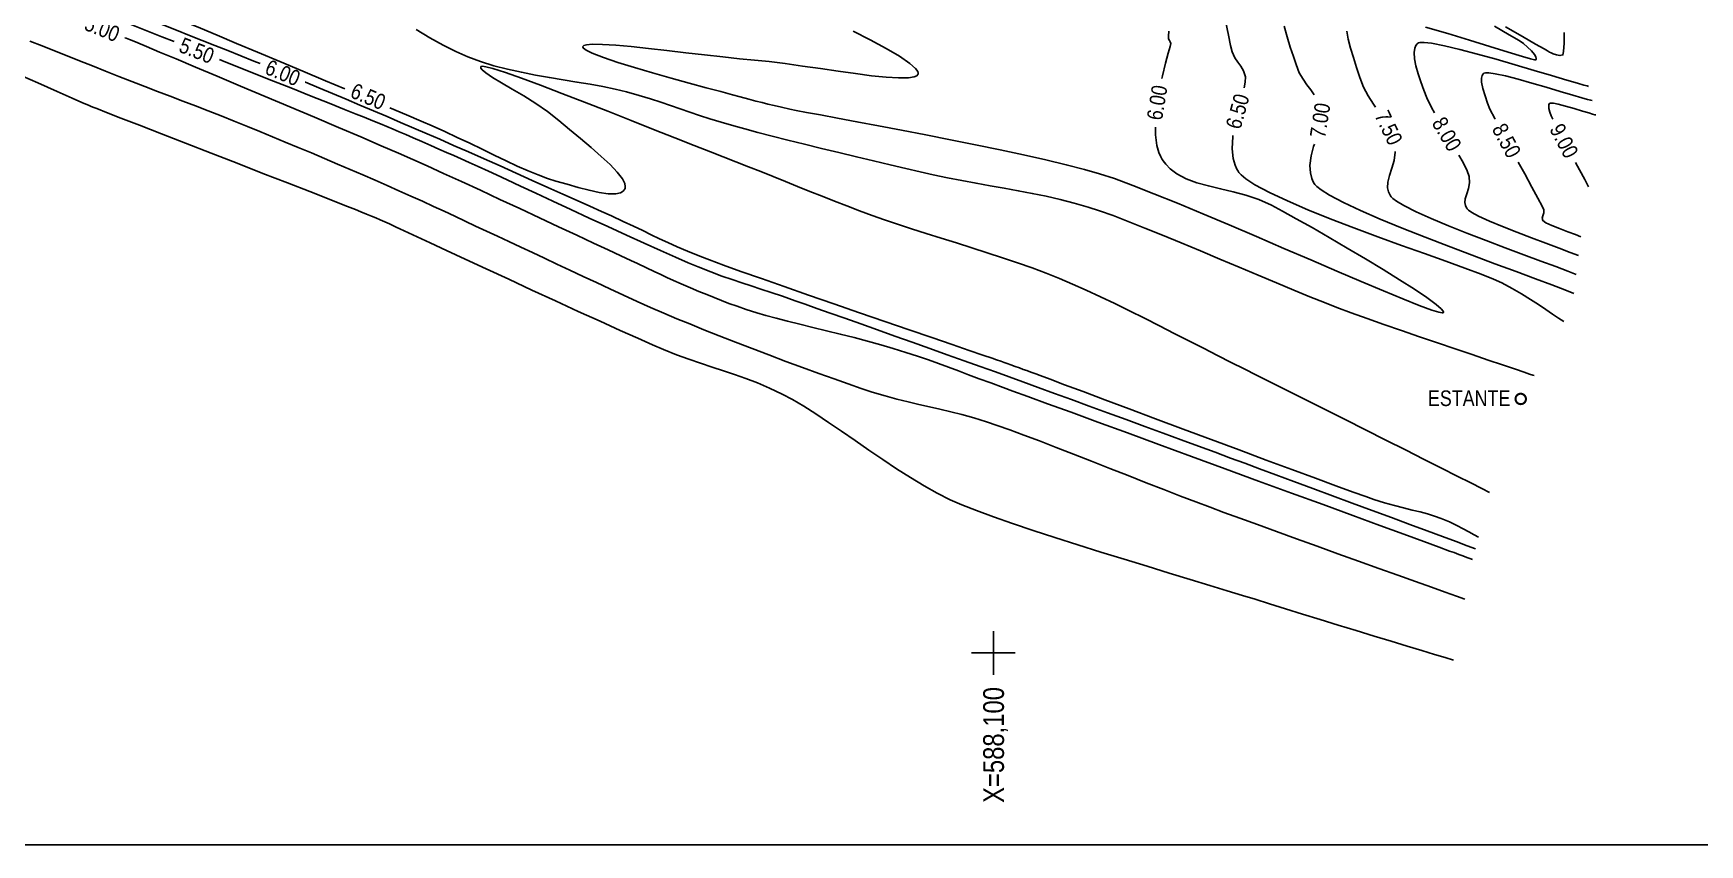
# Model space of a CAD drawing. Header units: metres. Extents: x 587880 to 588453, y 2097032 to 2097560.
# Drawn here: x 588007.7 to 588167.9, y 2097031.6 to 2097109.6 of the extents above; entities that cross this region are included whole.
import ezdxf

# ---------------------------------------------------------------- set-up
doc = ezdxf.new("R2010")
doc.units = ezdxf.units.M
doc.header["$LTSCALE"] = 5
doc.header["$MEASUREMENT"] = 0
for name, color, linetype in [('1', 7, 'Continuous'), ('CONT-MJR', 24, 'Continuous'), ('CONT-MNR', 44, 'Continuous'), ('COORDS', 7, 'Continuous'), ('ESTANTE', 7, 'Continuous'), ('TEXTOS', 7, 'Continuous')]:
    doc.layers.add(name, color=color, linetype=linetype)
doc.styles.add('style1', font='ARIALN.TTF', dxfattribs={"height": 1.5})

msp = doc.modelspace()

# ---------------------------------------------------------------- linework, layer by layer
at = {"layer": '1'}
msp.add_line((587880.49, 2097031.558), (588453.35, 2097031.558), dxfattribs=at)
at = {"layer": 'CONT-MJR', "flags": 128}
for points, elevation in [([(588133.992, 2097109.827), (588134.118, 2097109.049), (588134.337, 2097108.198), (588134.619, 2097107.291), (588134.932, 2097106.346), (588135.247, 2097105.379), (588135.607, 2097104.449), (588136.051, 2097103.593), (588136.547, 2097102.793), (588136.735, 2097102.514)], 7.5), ([(588148.21, 2097110.307), (588149.606, 2097109.491), (588150.564, 2097108.918), (588150.994, 2097108.635), (588151.38, 2097108.287), (588151.741, 2097107.932), (588152.027, 2097107.596), (588152.169, 2097107.358), (588152.207, 2097107.206), (588152.195, 2097107.121), (588152.176, 2097107.084), (588152.153, 2097107.075), (588152.03, 2097107.084), (588151.665, 2097107.166), (588150.879, 2097107.385), (588149.493, 2097107.803), (588147.76, 2097108.341), (588145.79, 2097108.953), (588143.691, 2097109.594), (588141.572, 2097110.22)], 7.5), ([(588016.457, 2097109.192), (588016.579, 2097109.145), (588016.904, 2097109.02), (588017.319, 2097108.854), (588017.701, 2097108.695), (588018.545, 2097108.343), (588019.791, 2097107.822), (588021.379, 2097107.157), (588023.248, 2097106.372), (588025.338, 2097105.494), (588027.589, 2097104.547), (588029.941, 2097103.556), (588032.334, 2097102.545), (588034.706, 2097101.54), (588036.998, 2097100.567), (588039.151, 2097099.648), (588041.102, 2097098.811), (588042.793, 2097098.079), (588044.163, 2097097.478), (588045.544, 2097096.859), (588047.113, 2097096.147), (588048.828, 2097095.361), (588050.649, 2097094.521), (588052.536, 2097093.647), (588054.447, 2097092.757), (588056.343, 2097091.872), (588058.182, 2097091.012), (588059.925, 2097090.195), (588061.529, 2097089.443), (588062.956, 2097088.774), (588064.164, 2097088.207), (588065.112, 2097087.764), (588065.76, 2097087.463), (588066.634, 2097087.056), (588067.358, 2097086.711), (588067.994, 2097086.407), (588068.6, 2097086.12), (588069.24, 2097085.826), (588069.973, 2097085.503), (588070.86, 2097085.128), (588071.676, 2097084.788), (588072.421, 2097084.478), (588073.129, 2097084.191), (588073.831, 2097083.914), (588074.561, 2097083.64), (588075.35, 2097083.358), (588076.232, 2097083.059), (588077.238, 2097082.733), (588078.097, 2097082.477), (588079.088, 2097082.207), (588080.189, 2097081.925), (588081.38, 2097081.631), (588082.637, 2097081.326), (588083.939, 2097081.011), (588085.265, 2097080.687), (588086.593, 2097080.353), (588087.9, 2097080.012), (588089.166, 2097079.663), (588090.369, 2097079.307), (588091.588, 2097078.924), (588092.703, 2097078.557), (588093.739, 2097078.201), (588094.723, 2097077.851), (588095.679, 2097077.5), (588096.633, 2097077.143), (588097.611, 2097076.775), (588098.638, 2097076.388), (588099.74, 2097075.978), (588100.941, 2097075.539), (588101.878, 2097075.199), (588103.32, 2097074.673), (588105.204, 2097073.985), (588107.467, 2097073.157), (588110.048, 2097072.212), (588112.882, 2097071.174), (588115.908, 2097070.066), (588119.062, 2097068.91), (588122.282, 2097067.73), (588125.505, 2097066.548), (588128.669, 2097065.388), (588131.71, 2097064.273), (588134.566, 2097063.225), (588137.174, 2097062.269), (588139.471, 2097061.426), (588141.395, 2097060.72), (588142.883, 2097060.174), (588143.872, 2097059.811), (588144.3, 2097059.654), (588144.754, 2097059.486), (588145.161, 2097059.335), (588145.52, 2097059.201), (588145.831, 2097059.086), (588146.094, 2097058.988)], 5), ([(588138.648, 2097098.24), (588138.653, 2097098.172), (588138.534, 2097097.38), (588138.316, 2097096.647), (588138.086, 2097095.956), (588137.93, 2097095.292), (588137.918, 2097094.768), (588138.004, 2097094.374), (588138.116, 2097094.109), (588138.191, 2097093.975), (588138.244, 2097093.901), (588138.405, 2097093.738), (588138.773, 2097093.464), (588139.481, 2097093.045), (588140.662, 2097092.453), (588142.112, 2097091.801), (588143.762, 2097091.109), (588145.544, 2097090.395), (588147.392, 2097089.68), (588149.236, 2097088.981), (588151.011, 2097088.319), (588152.647, 2097087.711), (588154.078, 2097087.178), (588155.236, 2097086.739), (588156.053, 2097086.412)], 7.5)]:
    msp.add_lwpolyline(points, dxfattribs=dict(at, elevation=elevation))
at = {"layer": 'CONT-MNR', "flags": 128}
for points, elevation in [([(588007.415, 2097116.675), (588009.621, 2097115.791), (588011.653, 2097114.978), (588013.439, 2097114.263), (588014.909, 2097113.675), (588015.992, 2097113.241), (588016.618, 2097112.991), (588017.34, 2097112.704), (588017.94, 2097112.467), (588018.468, 2097112.26), (588018.972, 2097112.063), (588019.499, 2097111.854), (588020.098, 2097111.613), (588020.817, 2097111.32), (588021.407, 2097111.077), (588022.396, 2097110.665), (588023.727, 2097110.109), (588025.345, 2097109.432), (588027.194, 2097108.657), (588029.217, 2097107.808), (588031.358, 2097106.909), (588033.562, 2097105.982), (588035.772, 2097105.052), (588037.602, 2097104.281)], 6.5), ([(588006.707, 2097115.75), (588008.167, 2097115.168), (588009.627, 2097114.588), (588011.072, 2097114.015), (588012.486, 2097113.455), (588013.856, 2097112.912), (588015.165, 2097112.393), (588016.398, 2097111.901), (588017.685, 2097111.389), (588018.95, 2097110.887), (588020.199, 2097110.395), (588021.435, 2097109.908), (588022.664, 2097109.424), (588023.89, 2097108.94), (588025.118, 2097108.454), (588026.353, 2097107.963), (588027.599, 2097107.465), (588028.861, 2097106.955), (588029.471, 2097106.707)], 6), ([(588007.629, 2097114.267), (588008.486, 2097113.9), (588009.531, 2097113.463), (588010.431, 2097113.091), (588011.228, 2097112.768), (588011.965, 2097112.474), (588012.681, 2097112.191), (588013.419, 2097111.902), (588014.221, 2097111.587), (588015.127, 2097111.23), (588016.179, 2097110.811), (588017.115, 2097110.438), (588018.416, 2097109.921), (588020.018, 2097109.285), (588021.191, 2097108.819)], 5.5), ([(588152.003, 2097076.687), (588151.868, 2097076.734), (588151.565, 2097076.838), (588151.034, 2097077.018), (588150.199, 2097077.301), (588148.972, 2097077.715), (588147.574, 2097078.186), (588146.041, 2097078.704), (588144.407, 2097079.257), (588142.706, 2097079.836), (588140.973, 2097080.429), (588139.244, 2097081.026), (588137.551, 2097081.616), (588135.931, 2097082.189), (588134.417, 2097082.734), (588133.045, 2097083.24), (588131.828, 2097083.709), (588130.431, 2097084.269), (588128.885, 2097084.904), (588127.217, 2097085.6), (588125.457, 2097086.341), (588123.633, 2097087.113), (588121.774, 2097087.899), (588119.909, 2097088.685), (588118.067, 2097089.456), (588116.277, 2097090.196), (588114.568, 2097090.89), (588112.967, 2097091.523), (588111.506, 2097092.08), (588110.211, 2097092.546), (588109.112, 2097092.906), (588107.762, 2097093.292), (588106.416, 2097093.634), (588105.071, 2097093.939), (588103.727, 2097094.216), (588102.382, 2097094.473), (588101.034, 2097094.717), (588099.684, 2097094.956), (588098.328, 2097095.197), (588096.966, 2097095.45), (588095.597, 2097095.721), (588094.219, 2097096.019), (588092.968, 2097096.304), (588091.573, 2097096.626), (588090.065, 2097096.978), (588088.472, 2097097.353), (588086.822, 2097097.745), (588085.143, 2097098.147), (588083.466, 2097098.553), (588081.818, 2097098.957), (588080.228, 2097099.352), (588078.725, 2097099.731), (588077.338, 2097100.087), (588076.095, 2097100.416), (588075.025, 2097100.709), (588073.824, 2097101.058), (588072.737, 2097101.396), (588071.735, 2097101.726), (588070.789, 2097102.049), (588069.871, 2097102.368), (588068.952, 2097102.686), (588068.005, 2097103.004), (588067.001, 2097103.326), (588065.912, 2097103.654), (588064.708, 2097103.991), (588063.611, 2097104.258), (588062.443, 2097104.499), (588061.215, 2097104.722), (588059.941, 2097104.935), (588058.63, 2097105.147), (588057.296, 2097105.368), (588055.949, 2097105.606), (588054.602, 2097105.869), (588053.267, 2097106.166), (588051.954, 2097106.507), (588050.676, 2097106.9), (588049.444, 2097107.354), (588048.292, 2097107.866), (588047.069, 2097108.488), (588045.79, 2097109.202), (588044.469, 2097109.991)], 6.5), ([(588115.576, 2097100.601), (588115.579, 2097099.861), (588115.718, 2097098.835), (588115.916, 2097098.145), (588116.097, 2097097.733), (588116.204, 2097097.542), (588116.32, 2097097.361), (588116.571, 2097097.026), (588116.994, 2097096.583), (588117.636, 2097096.093), (588118.551, 2097095.61), (588119.571, 2097095.237), (588120.675, 2097094.934), (588121.843, 2097094.661), (588123.053, 2097094.378), (588124.285, 2097094.048), (588125.517, 2097093.63), (588126.731, 2097093.085), (588127.799, 2097092.515), (588129.124, 2097091.785), (588130.645, 2097090.927), (588132.301, 2097089.976), (588134.032, 2097088.964), (588135.776, 2097087.927), (588137.474, 2097086.897), (588139.064, 2097085.908), (588140.486, 2097084.994), (588141.679, 2097084.188), (588142.582, 2097083.525), (588143.056, 2097083.118), (588143.245, 2097082.898), (588143.285, 2097082.795), (588143.278, 2097082.758), (588143.255, 2097082.738), (588143.147, 2097082.729), (588142.839, 2097082.789), (588142.171, 2097082.996), (588140.963, 2097083.441), (588139.39, 2097084.065), (588137.507, 2097084.843), (588135.366, 2097085.745), (588133.021, 2097086.746), (588130.527, 2097087.817), (588127.938, 2097088.931), (588125.306, 2097090.061), (588122.685, 2097091.18), (588120.13, 2097092.259), (588117.694, 2097093.272), (588115.431, 2097094.191), (588113.395, 2097094.989), (588111.639, 2097095.638), (588110.217, 2097096.111), (588108.75, 2097096.526), (588107.012, 2097096.97), (588105.048, 2097097.435), (588102.905, 2097097.914), (588100.632, 2097098.401), (588098.274, 2097098.889), (588095.879, 2097099.371), (588093.495, 2097099.841), (588091.167, 2097100.291), (588088.944, 2097100.716), (588086.872, 2097101.107), (588084.999, 2097101.459), (588083.371, 2097101.765), (588082.035, 2097102.018), (588081.04, 2097102.21), (588080.431, 2097102.337), (588079.605, 2097102.522), (588078.918, 2097102.676), (588078.315, 2097102.813), (588077.741, 2097102.949), (588077.142, 2097103.1), (588076.462, 2097103.28), (588075.647, 2097103.506), (588074.903, 2097103.708), (588073.782, 2097104.008), (588072.367, 2097104.386), (588070.745, 2097104.826), (588068.999, 2097105.307), (588067.216, 2097105.813), (588065.481, 2097106.324), (588063.878, 2097106.823), (588062.492, 2097107.291), (588061.409, 2097107.71), (588060.818, 2097107.997), (588060.563, 2097108.178), (588060.494, 2097108.281), (588060.491, 2097108.326), (588060.509, 2097108.368), (588060.596, 2097108.437), (588060.852, 2097108.512), (588061.406, 2097108.562), (588062.4, 2097108.551), (588063.673, 2097108.473), (588065.169, 2097108.341), (588066.83, 2097108.169), (588068.597, 2097107.97), (588070.412, 2097107.757), (588072.219, 2097107.544), (588073.958, 2097107.345), (588075.573, 2097107.173), (588077.004, 2097107.041), (588078.417, 2097106.9), (588079.979, 2097106.705), (588081.641, 2097106.474), (588083.352, 2097106.223), (588085.061, 2097105.972), (588086.719, 2097105.739), (588088.274, 2097105.54), (588089.677, 2097105.396), (588090.877, 2097105.322), (588091.823, 2097105.338), (588092.364, 2097105.427), (588092.627, 2097105.545), (588092.728, 2097105.65), (588092.755, 2097105.71), (588092.764, 2097105.783), (588092.72, 2097105.949), (588092.506, 2097106.246), (588091.973, 2097106.718), (588090.968, 2097107.408), (588089.668, 2097108.176), (588088.156, 2097108.99), (588086.517, 2097109.814)], 6), ([(588116.874, 2097109.826), (588116.838, 2097109.34), (588116.838, 2097109.089), (588116.919, 2097108.926), (588117.008, 2097108.804), (588117.074, 2097108.641), (588117.01, 2097108.362), (588116.82, 2097107.702), (588116.551, 2097106.734), (588116.247, 2097105.531), (588116.189, 2097105.262)], 6), ([(588122.349, 2097110.672), (588122.598, 2097109.433), (588122.816, 2097108.455), (588122.974, 2097107.852), (588123.221, 2097107.275), (588123.508, 2097106.84), (588123.799, 2097106.454), (588124.057, 2097106.019), (588124.245, 2097105.44), (588124.227, 2097104.92), (588124.105, 2097104.378)], 6.5), ([(588127.95, 2097110.295), (588128.241, 2097109.269), (588128.556, 2097108.283), (588128.858, 2097107.384), (588129.111, 2097106.616), (588129.42, 2097105.833), (588129.777, 2097105.208), (588130.156, 2097104.678), (588130.534, 2097104.18), (588130.847, 2097103.709)], 7), ([(588149.265, 2097110.232), (588150.878, 2097109.312), (588152.14, 2097108.592), (588152.974, 2097108.117), (588153.302, 2097107.932), (588153.492, 2097107.822), (588153.645, 2097107.736), (588153.846, 2097107.659), (588154.152, 2097107.552), (588154.494, 2097107.471), (588154.77, 2097107.536), (588154.841, 2097107.885), (588154.879, 2097108.664), (588154.894, 2097109.7)], 8), ([(588007.325, 2097108.879), (588008.509, 2097108.404), (588009.696, 2097107.93), (588010.894, 2097107.453), (588012.108, 2097106.972), (588013.346, 2097106.481), (588014.612, 2097105.978), (588015.883, 2097105.476), (588017.134, 2097104.988), (588018.369, 2097104.509), (588019.593, 2097104.038), (588020.81, 2097103.571), (588022.026, 2097103.103), (588023.245, 2097102.633), (588024.471, 2097102.157), (588025.709, 2097101.671), (588026.963, 2097101.172), (588028.239, 2097100.657), (588029.434, 2097100.169), (588030.654, 2097099.667), (588031.893, 2097099.154), (588033.143, 2097098.633), (588034.399, 2097098.106), (588035.655, 2097097.577), (588036.903, 2097097.046), (588038.138, 2097096.518), (588039.353, 2097095.995), (588040.541, 2097095.479), (588041.697, 2097094.973), (588042.814, 2097094.48), (588043.977, 2097093.961), (588045.083, 2097093.459), (588046.145, 2097092.972), (588047.175, 2097092.494), (588048.186, 2097092.021), (588049.19, 2097091.548), (588050.199, 2097091.072), (588051.227, 2097090.588), (588052.285, 2097090.091), (588053.385, 2097089.577), (588054.541, 2097089.042), (588055.655, 2097088.525), (588056.818, 2097087.981), (588058.021, 2097087.414), (588059.259, 2097086.83), (588060.524, 2097086.234), (588061.809, 2097085.631), (588063.108, 2097085.027), (588064.413, 2097084.426), (588065.718, 2097083.834), (588067.016, 2097083.257), (588068.3, 2097082.698), (588069.563, 2097082.164), (588070.793, 2097081.658), (588072.156, 2097081.108), (588073.626, 2097080.525), (588075.176, 2097079.918), (588076.779, 2097079.297), (588078.41, 2097078.674), (588080.041, 2097078.059), (588081.647, 2097077.462), (588083.199, 2097076.893), (588084.672, 2097076.363), (588086.039, 2097075.882), (588087.274, 2097075.461), (588088.35, 2097075.109), (588089.582, 2097074.736), (588090.725, 2097074.421), (588091.803, 2097074.15), (588092.837, 2097073.908), (588093.848, 2097073.68), (588094.859, 2097073.452), (588095.892, 2097073.209), (588096.969, 2097072.936), (588098.112, 2097072.618), (588099.342, 2097072.242), (588100.36, 2097071.9), (588101.564, 2097071.472), (588102.928, 2097070.968), (588104.425, 2097070.402), (588106.028, 2097069.786), (588107.71, 2097069.131), (588109.446, 2097068.452), (588111.208, 2097067.759), (588112.97, 2097067.065), (588114.705, 2097066.383), (588116.386, 2097065.724), (588117.987, 2097065.102), (588119.482, 2097064.529), (588120.842, 2097064.017), (588122.159, 2097063.53), (588123.686, 2097062.97), (588125.385, 2097062.351), (588127.218, 2097061.686), (588129.146, 2097060.989), (588131.133, 2097060.272), (588133.139, 2097059.55), (588135.128, 2097058.835), (588137.06, 2097058.141), (588138.897, 2097057.481), (588140.602, 2097056.87), (588142.137, 2097056.319), (588143.463, 2097055.843), (588144.543, 2097055.456), (588145.338, 2097055.169)], 4.5), ([(588157.247, 2097104.517), (588157.105, 2097104.554), (588156.774, 2097104.644), (588156.163, 2097104.817), (588155.166, 2097105.11), (588153.678, 2097105.555), (588151.995, 2097106.058), (588150.196, 2097106.592), (588148.356, 2097107.125), (588146.554, 2097107.629), (588144.867, 2097108.073), (588143.373, 2097108.428), (588142.148, 2097108.665), (588141.415, 2097108.748), (588141.035, 2097108.74), (588140.872, 2097108.696), (588140.819, 2097108.663), (588140.75, 2097108.595), (588140.635, 2097108.444), (588140.518, 2097108.181), (588140.453, 2097107.768), (588140.494, 2097107.164), (588140.642, 2097106.48), (588140.861, 2097105.736), (588141.12, 2097104.951), (588141.384, 2097104.142), (588141.682, 2097103.399), (588142.146, 2097102.476), (588142.434, 2097101.956)], 8), ([(588025.552, 2097107.088), (588026.001, 2097106.91), (588028.177, 2097106.046), (588030.339, 2097105.188), (588032.423, 2097104.36), (588034.367, 2097103.587), (588036.106, 2097102.894), (588037.579, 2097102.306), (588038.721, 2097101.848), (588039.469, 2097101.545), (588040.319, 2097101.197), (588041.038, 2097100.901), (588041.669, 2097100.64), (588042.256, 2097100.394), (588042.842, 2097100.146), (588043.471, 2097099.877), (588044.185, 2097099.569), (588045.027, 2097099.205), (588045.891, 2097098.829), (588046.665, 2097098.489), (588047.386, 2097098.17), (588048.088, 2097097.856), (588048.808, 2097097.533), (588049.582, 2097097.183), (588050.446, 2097096.793), (588051.436, 2097096.346), (588052.2, 2097095.997), (588053.244, 2097095.515), (588054.524, 2097094.92), (588055.996, 2097094.235), (588057.617, 2097093.481), (588059.341, 2097092.679), (588061.126, 2097091.852), (588062.926, 2097091.02), (588064.699, 2097090.206), (588066.399, 2097089.43), (588067.984, 2097088.715), (588069.408, 2097088.082), (588070.628, 2097087.553), (588071.599, 2097087.149), (588072.813, 2097086.672), (588073.889, 2097086.269), (588074.867, 2097085.921), (588075.789, 2097085.608), (588076.692, 2097085.311), (588077.619, 2097085.01), (588078.607, 2097084.687), (588079.698, 2097084.321), (588080.931, 2097083.894), (588081.879, 2097083.559), (588083.009, 2097083.16), (588084.296, 2097082.704), (588085.715, 2097082.201), (588087.241, 2097081.659), (588088.846, 2097081.089), (588090.507, 2097080.498), (588092.197, 2097079.896), (588093.89, 2097079.292), (588095.561, 2097078.695), (588097.185, 2097078.115), (588098.735, 2097077.559), (588100.186, 2097077.037), (588101.513, 2097076.559), (588102.84, 2097076.078), (588104.295, 2097075.549), (588105.858, 2097074.98), (588107.507, 2097074.378), (588109.222, 2097073.751), (588110.982, 2097073.107), (588112.766, 2097072.453), (588114.553, 2097071.797), (588116.323, 2097071.146), (588118.055, 2097070.51), (588119.728, 2097069.894), (588121.321, 2097069.308), (588122.814, 2097068.758), (588124.185, 2097068.252), (588125.59, 2097067.733), (588127.17, 2097067.149), (588128.89, 2097066.511), (588130.712, 2097065.836), (588132.598, 2097065.136), (588134.512, 2097064.425), (588136.417, 2097063.717), (588138.275, 2097063.026), (588140.049, 2097062.366), (588141.703, 2097061.752), (588143.198, 2097061.195), (588144.498, 2097060.712), (588145.566, 2097060.315), (588146.365, 2097060.018)], 5.5), ([(588041.93, 2097102.452), (588043.548, 2097101.765), (588044.946, 2097101.168), (588046.014, 2097100.709), (588047.222, 2097100.171), (588048.434, 2097099.61), (588049.639, 2097099.037), (588050.828, 2097098.463), (588051.992, 2097097.901), (588053.121, 2097097.361), (588054.205, 2097096.855), (588055.237, 2097096.394), (588056.205, 2097095.99), (588057.101, 2097095.655), (588057.915, 2097095.4), (588058.989, 2097095.1), (588060.066, 2097094.8), (588061.111, 2097094.529), (588062.085, 2097094.316), (588062.953, 2097094.191), (588063.676, 2097094.182), (588064.127, 2097094.279), (588064.377, 2097094.422), (588064.498, 2097094.554), (588064.543, 2097094.632), (588064.573, 2097094.707), (588064.595, 2097094.874), (588064.538, 2097095.161), (588064.312, 2097095.607), (588063.815, 2097096.255), (588063.121, 2097096.985), (588062.274, 2097097.779), (588061.314, 2097098.62), (588060.286, 2097099.49), (588059.232, 2097100.371), (588058.193, 2097101.244), (588057.123, 2097102.084), (588055.982, 2097102.871), (588054.826, 2097103.598), (588053.71, 2097104.261), (588052.692, 2097104.855), (588051.826, 2097105.372), (588051.169, 2097105.808), (588050.832, 2097106.094), (588050.708, 2097106.271), (588050.693, 2097106.37), (588050.707, 2097106.414), (588050.732, 2097106.435), (588050.844, 2097106.45), (588051.163, 2097106.405), (588051.844, 2097106.227), (588053.06, 2097105.838), (588054.617, 2097105.291), (588056.447, 2097104.617), (588058.482, 2097103.845), (588060.654, 2097103.005), (588062.897, 2097102.127), (588065.141, 2097101.24), (588067.32, 2097100.375), (588069.365, 2097099.561), (588071.209, 2097098.828), (588072.783, 2097098.207), (588074.021, 2097097.726), (588075.235, 2097097.257), (588076.436, 2097096.784), (588077.628, 2097096.31), (588078.813, 2097095.834), (588079.992, 2097095.359), (588081.17, 2097094.884), (588082.349, 2097094.41), (588083.53, 2097093.939), (588084.718, 2097093.472), (588085.914, 2097093.009), (588087.12, 2097092.551), (588088.341, 2097092.1), (588089.522, 2097091.682), (588090.789, 2097091.254), (588092.127, 2097090.817), (588093.524, 2097090.372), (588094.963, 2097089.918), (588096.432, 2097089.456), (588097.916, 2097088.987), (588099.401, 2097088.51), (588100.873, 2097088.027), (588102.317, 2097087.538), (588103.72, 2097087.042), (588105.067, 2097086.541), (588106.344, 2097086.034), (588107.611, 2097085.497), (588108.929, 2097084.909), (588110.29, 2097084.279), (588111.683, 2097083.613), (588113.1, 2097082.92), (588114.529, 2097082.207), (588115.963, 2097081.483), (588117.39, 2097080.755), (588118.803, 2097080.032), (588120.191, 2097079.32), (588121.544, 2097078.628), (588122.853, 2097077.964), (588124.109, 2097077.335), (588125.297, 2097076.743), (588126.711, 2097076.036), (588128.311, 2097075.234), (588130.058, 2097074.356), (588131.912, 2097073.424), (588133.835, 2097072.455), (588135.787, 2097071.472), (588137.729, 2097070.493), (588139.621, 2097069.539), (588141.424, 2097068.629), (588143.099, 2097067.784), (588144.606, 2097067.023), (588145.906, 2097066.367), (588146.96, 2097065.835), (588147.728, 2097065.448)], 6.5), ([(588005.868, 2097105.833), (588008.082, 2097104.85), (588009.948, 2097104.021), (588011.392, 2097103.381), (588012.335, 2097102.963), (588012.702, 2097102.8), (588012.946, 2097102.699), (588013.14, 2097102.621), (588013.386, 2097102.524), (588013.755, 2097102.379), (588014.682, 2097102.018), (588016.085, 2097101.471), (588017.877, 2097100.772), (588019.975, 2097099.954), (588022.293, 2097099.05), (588024.748, 2097098.092), (588027.255, 2097097.114), (588029.73, 2097096.149), (588032.087, 2097095.229), (588034.243, 2097094.387), (588036.112, 2097093.656), (588037.611, 2097093.069), (588038.655, 2097092.66), (588039.159, 2097092.46), (588039.715, 2097092.233), (588040.177, 2097092.041), (588040.592, 2097091.865), (588041.006, 2097091.685), (588041.466, 2097091.483), (588041.898, 2097091.288), (588042.24, 2097091.13), (588042.551, 2097090.983), (588042.891, 2097090.822), (588043.321, 2097090.622), (588043.729, 2097090.433), (588044.583, 2097090.035), (588045.82, 2097089.46), (588047.38, 2097088.735), (588049.201, 2097087.889), (588051.221, 2097086.952), (588053.38, 2097085.953), (588055.616, 2097084.92), (588057.867, 2097083.883), (588060.073, 2097082.871), (588062.172, 2097081.913), (588064.102, 2097081.038), (588065.801, 2097080.275), (588067.21, 2097079.652), (588068.266, 2097079.2), (588069.517, 2097078.702), (588070.704, 2097078.266), (588071.841, 2097077.875), (588072.943, 2097077.513), (588074.026, 2097077.159), (588075.105, 2097076.798), (588076.194, 2097076.411), (588077.309, 2097075.98), (588078.465, 2097075.487), (588079.677, 2097074.915), (588080.679, 2097074.38), (588081.763, 2097073.735), (588082.917, 2097073), (588084.131, 2097072.192), (588085.392, 2097071.331), (588086.69, 2097070.436), (588088.013, 2097069.524), (588089.349, 2097068.614), (588090.687, 2097067.725), (588092.017, 2097066.875), (588093.325, 2097066.083), (588094.602, 2097065.368), (588095.835, 2097064.747), (588096.965, 2097064.255), (588098.366, 2097063.704), (588100, 2097063.105), (588101.829, 2097062.467), (588103.815, 2097061.799), (588105.92, 2097061.11), (588108.107, 2097060.411), (588110.336, 2097059.71), (588112.571, 2097059.016), (588114.773, 2097058.34), (588116.904, 2097057.69), (588118.927, 2097057.076), (588120.802, 2097056.507), (588122.493, 2097055.993), (588123.961, 2097055.542), (588125.169, 2097055.165), (588126.559, 2097054.727), (588128.088, 2097054.25), (588129.722, 2097053.744), (588131.425, 2097053.219), (588133.164, 2097052.686), (588134.904, 2097052.154), (588136.61, 2097051.633), (588138.25, 2097051.133), (588139.788, 2097050.665), (588141.189, 2097050.239), (588142.421, 2097049.864), (588143.448, 2097049.551), (588144.235, 2097049.31)], 4), ([(588033.816, 2097104.918), (588033.845, 2097104.906), (588035.129, 2097104.372), (588036.428, 2097103.829), (588037.738, 2097103.279), (588039.053, 2097102.724), (588040.368, 2097102.167), (588041.677, 2097101.609), (588042.976, 2097101.054), (588044.259, 2097100.502), (588045.52, 2097099.957), (588046.741, 2097099.425), (588048.078, 2097098.838), (588049.508, 2097098.206), (588051.004, 2097097.542), (588052.541, 2097096.858), (588054.094, 2097096.164), (588055.636, 2097095.474), (588057.143, 2097094.798), (588058.589, 2097094.148), (588059.949, 2097093.537), (588061.196, 2097092.975), (588062.306, 2097092.474), (588063.253, 2097092.047), (588064.398, 2097091.523), (588065.388, 2097091.057), (588066.267, 2097090.635), (588067.08, 2097090.241), (588067.874, 2097089.861), (588068.692, 2097089.479), (588069.581, 2097089.08), (588070.584, 2097088.65), (588071.748, 2097088.173), (588072.682, 2097087.814), (588074.025, 2097087.321), (588075.715, 2097086.715), (588077.687, 2097086.018), (588079.878, 2097085.249), (588082.225, 2097084.432), (588084.663, 2097083.586), (588087.131, 2097082.734), (588089.563, 2097081.896), (588091.897, 2097081.094), (588094.07, 2097080.349), (588096.017, 2097079.682), (588097.675, 2097079.114), (588098.981, 2097078.667), (588099.871, 2097078.362), (588100.282, 2097078.221), (588100.701, 2097078.073), (588101.033, 2097077.956), (588101.336, 2097077.848), (588101.668, 2097077.729), (588102.085, 2097077.578), (588102.514, 2097077.423), (588102.876, 2097077.291), (588103.222, 2097077.164), (588103.603, 2097077.023), (588104.071, 2097076.851), (588104.505, 2097076.688), (588105.453, 2097076.333), (588106.849, 2097075.81), (588108.626, 2097075.144), (588110.72, 2097074.36), (588113.065, 2097073.482), (588115.594, 2097072.535), (588118.243, 2097071.545), (588120.944, 2097070.537), (588123.634, 2097069.534), (588126.244, 2097068.563), (588128.711, 2097067.647), (588130.968, 2097066.813), (588132.949, 2097066.084), (588134.589, 2097065.486), (588135.822, 2097065.043), (588136.582, 2097064.781), (588137.609, 2097064.462), (588138.562, 2097064.194), (588139.447, 2097063.963), (588140.27, 2097063.758), (588141.038, 2097063.566), (588141.756, 2097063.375), (588142.43, 2097063.173), (588143.068, 2097062.947), (588143.853, 2097062.618), (588144.557, 2097062.282), (588145.185, 2097061.953), (588145.741, 2097061.644), (588146.23, 2097061.369), (588146.658, 2097061.141)], 6), ([(588157.59, 2097103.144), (588157.456, 2097103.178), (588157.15, 2097103.261), (588156.605, 2097103.416), (588155.743, 2097103.669), (588154.505, 2097104.039), (588153.159, 2097104.439), (588151.784, 2097104.84), (588150.456, 2097105.21), (588149.253, 2097105.519), (588148.251, 2097105.737), (588147.647, 2097105.824), (588147.335, 2097105.829), (588147.203, 2097105.8), (588147.162, 2097105.775), (588147.101, 2097105.714), (588147.01, 2097105.573), (588146.938, 2097105.317), (588146.944, 2097104.905), (588147.074, 2097104.298), (588147.285, 2097103.62), (588147.52, 2097102.905), (588147.761, 2097102.337), (588148.219, 2097101.416), (588148.246, 2097101.366)], 8.5), ([(588157.932, 2097101.77), (588157.843, 2097101.793), (588157.633, 2097101.85), (588157.256, 2097101.96), (588156.665, 2097102.135), (588155.849, 2097102.378), (588155.034, 2097102.611), (588154.311, 2097102.798), (588153.86, 2097102.89), (588153.626, 2097102.913), (588153.531, 2097102.902), (588153.504, 2097102.887), (588153.473, 2097102.854), (588153.429, 2097102.776), (588153.405, 2097102.631), (588153.434, 2097102.393), (588153.532, 2097102.046), (588153.656, 2097101.669), (588153.797, 2097101.353)], 9), ([(588123.032, 2097099.799), (588123.016, 2097099.696), (588122.966, 2097098.494), (588123.069, 2097097.581), (588123.25, 2097096.941), (588123.426, 2097096.543), (588123.533, 2097096.353), (588123.611, 2097096.239), (588123.826, 2097096.001), (588124.29, 2097095.616), (588125.147, 2097095.059), (588126.555, 2097094.303), (588128.276, 2097093.495), (588130.244, 2097092.649), (588132.392, 2097091.783), (588134.653, 2097090.912), (588136.962, 2097090.051), (588139.252, 2097089.215), (588141.457, 2097088.421), (588143.511, 2097087.685), (588145.347, 2097087.02), (588146.899, 2097086.444), (588148.1, 2097085.972), (588148.885, 2097085.619), (588149.883, 2097085.079), (588150.803, 2097084.544), (588151.647, 2097084.022), (588152.419, 2097083.522), (588153.124, 2097083.049), (588153.765, 2097082.614), (588154.346, 2097082.222), (588154.871, 2097081.882)], 6.5), ([(588130.867, 2097098.965), (588130.801, 2097098.746), (588130.566, 2097097.818), (588130.448, 2097096.901), (588130.488, 2097096.186), (588130.622, 2097095.666), (588130.769, 2097095.329), (588130.862, 2097095.164), (588130.925, 2097095.074), (588131.111, 2097094.879), (588131.529, 2097094.552), (588132.326, 2097094.057), (588133.661, 2097093.356), (588135.312, 2097092.582), (588137.213, 2097091.754), (588139.301, 2097090.89), (588141.511, 2097090.009), (588143.779, 2097089.13), (588146.038, 2097088.271), (588148.226, 2097087.451), (588150.277, 2097086.689), (588152.127, 2097086.004), (588153.711, 2097085.414), (588154.965, 2097084.938), (588155.823, 2097084.595)], 7), ([(588144.776, 2097097.891), (588145.169, 2097097.182), (588145.559, 2097096.396), (588145.759, 2097095.837), (588145.793, 2097095.232), (588145.687, 2097094.687), (588145.523, 2097094.186), (588145.386, 2097093.712), (588145.35, 2097093.343), (588145.394, 2097093.066), (588145.468, 2097092.88), (588145.52, 2097092.786), (588145.563, 2097092.728), (588145.701, 2097092.598), (588146.027, 2097092.376), (588146.657, 2097092.036), (588147.7, 2097091.555), (588148.951, 2097091.031), (588150.328, 2097090.488), (588151.752, 2097089.946), (588153.14, 2097089.427), (588154.412, 2097088.954), (588155.486, 2097088.547), (588156.282, 2097088.229)], 8), ([(588150.469, 2097097.235), (588151.096, 2097096.092), (588151.793, 2097094.818), (588152.369, 2097093.755), (588152.767, 2097092.996), (588152.93, 2097092.636), (588152.927, 2097092.335), (588152.85, 2097092.074), (588152.791, 2097091.834), (588152.848, 2097091.597), (588153.131, 2097091.395), (588153.704, 2097091.129), (588154.448, 2097090.831), (588155.244, 2097090.53), (588155.971, 2097090.259), (588156.512, 2097090.046)], 8.5), ([(588155.985, 2097097.203), (588156.371, 2097096.485), (588156.869, 2097095.561), (588157.246, 2097094.854)], 9)]:
    msp.add_lwpolyline(points, dxfattribs=dict(at, elevation=elevation))
at = {"layer": 'COORDS', "linetype": 'Continuous'}
for p, q in [((588100, 2097047.9), (588100, 2097052.1)), ((588097.9, 2097050), (588102.1, 2097050))]:
    msp.add_line(p, q, dxfattribs=at)
at = {"layer": 'ESTANTE', "const_width": 0.2}
msp.add_lwpolyline([(588150.216, 2097074.443, 1), (588151.216, 2097074.443, 1)], format="xyb", close=True, dxfattribs=at)

# ---------------------------------------------------------------- texts
at = {"layer": 'CONT-MJR', "char_height": 1.5, "attachment_point": 5, "style": 'style1'}
for s, insert, rotation in [('{5.00}', (588014.278, 2097110.059, 5), 338.08335), ('{7.50}', (588138.01, 2097100.529, 7.5), 295.52103)]:
    msp.add_mtext(s, dxfattribs=dict(at, insert=insert, rotation=rotation))
at = {"layer": 'CONT-MNR', "char_height": 1.5, "attachment_point": 5, "style": 'style1'}
for s, insert, rotation in [('{5.50}', (588023.371, 2097107.954, 5.5), 338.35465), ('{6.00}', (588031.645, 2097105.816, 6), 337.58534), ('{6.50}', (588039.858, 2097103.535, 6.5), 337.10907), ('{6.00}', (588115.752, 2097102.953, 6), 80.61708), ('{6.50}', (588123.489, 2097102.11, 6.5), 74.6353), ('{6.50}', (588123.489, 2097102.11, 6.5), 74.6353), ('{7.00}', (588131.431, 2097101.246, 7), 80.9318), ('{8.00}', (588143.6, 2097099.92, 8), 300.39899), ('{8.50}', (588149.347, 2097099.295, 8.5), 298.31428), ('{9.00}', (588154.875, 2097099.269, 9), 298.07731)]:
    msp.add_mtext(s, dxfattribs=dict(at, insert=insert, rotation=rotation))
at = {"layer": 'COORDS', "linetype": 'Continuous', "style": 'style1'}
msp.add_text('X=588,100', height=2, rotation=90, dxfattribs=at).set_placement((588101.014, 2097035.578))
at = {"layer": 'TEXTOS', "style": 'style1'}
msp.add_text('ESTANTE', height=1.5, dxfattribs=at).set_placement((588141.792, 2097073.762))

doc.saveas('drawing.dxf')
